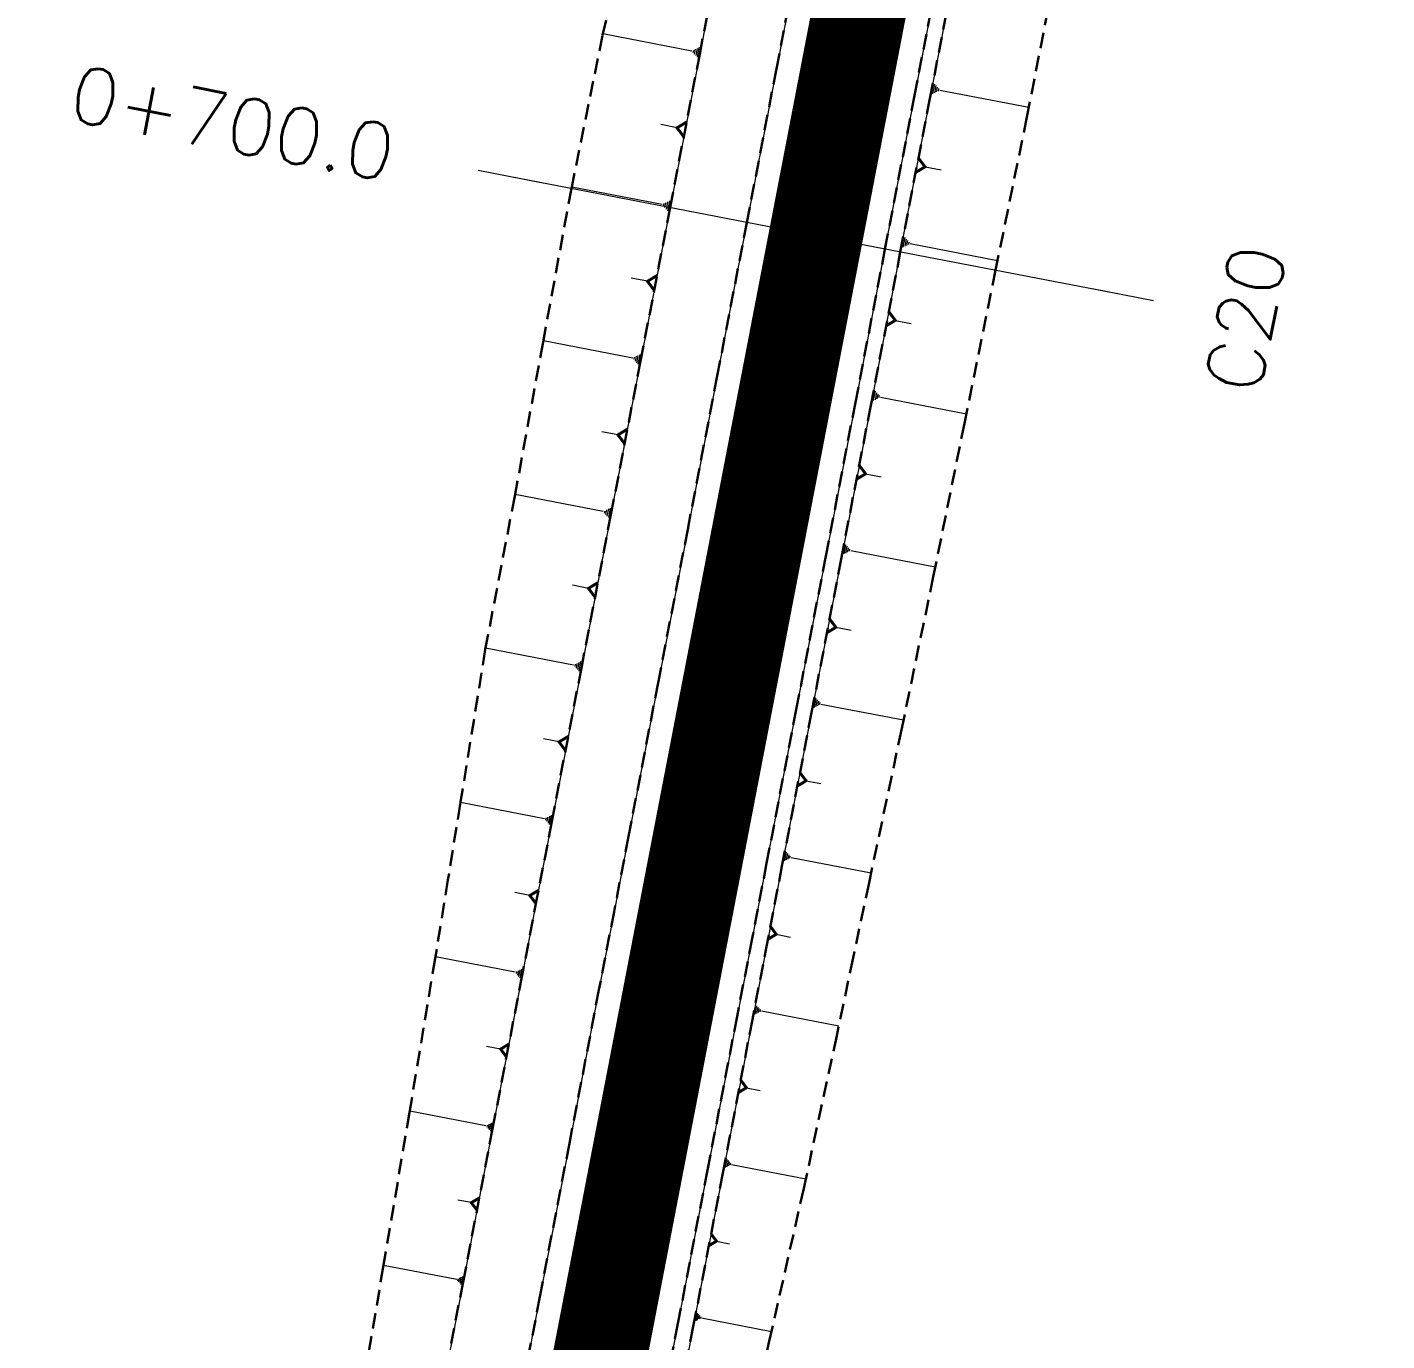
# Model space of a CAD drawing. Header units: metres. Extents: x 544752 to 548977, y 1840603 to 1844608.
# Drawn here: x 547345.87 to 547389.37, y 1842442.04 to 1842484.05 of the extents above; entities that cross this region are included whole.
import ezdxf

# ---------------------------------------------------------------- set-up
doc = ezdxf.new("R2010")
doc.units = ezdxf.units.M
doc.header["$MEASUREMENT"] = 0
for name, pattern in [('ACAD_ISO02W100', [15, 12, -3]), ('Anordnung Grundriss$0$GESTRICHELT', [0.75, 0.5, -0.25]), ('HIDDEN', [0.375, 0.25, -0.125])]:
    doc.linetypes.add(name, pattern=pattern)
doc.layers.add('C-ROAD', color=7, linetype='Continuous')
for name, color, linetype, lineweight in [('C-ROAD-CORR', 5, 'Continuous', 0), ('C-ROAD-SAMP', 150, 'HIDDEN', 0), ('C-ROAD-SAMP-TEXT', 11, 'Continuous', 0), ('C-TOPO-FEAT', 94, 'Continuous', 5)]:
    doc.layers.add(name, color=color, linetype=linetype, lineweight=lineweight)

msp = doc.modelspace()

# ---------------------------------------------------------------- linework, layer by layer
at = {"layer": 'C-ROAD-CORR', "color": 160, "linetype": 'Continuous'}
for p, q in [((547367.1366463843, 1842483.285609355, 518.1378960017199), (547364.2914749664, 1842483.833975202, 516.206206413165)), ((547367.1808247406, 1842483.236923175, 518.1729586480543), (547367.1957550568, 1842483.314388447, 518.1729586480543)), ((547367.2250030967, 1842483.188236995, 518.2080212943887), (547367.2548637295, 1842483.343167538, 518.2080212943887)), ((547367.269181453, 1842483.139550815, 518.2430839407231), (547367.313972402, 1842483.37194663, 518.2430839407231)), ((547367.3133598092, 1842483.090864635, 518.2781465870574), (547367.3730810747, 1842483.400725722, 518.2781465870574)), ((547374.8928519638, 1842482.231410058, 518.3796701690684), (547374.8331477708, 1842481.921637552, 518.3796701690684)), ((547374.9370176907, 1842482.182737796, 518.3446175460986), (547374.892239546, 1842481.950408416, 518.3446175460986)), ((547374.9811834177, 1842482.134065534, 518.3095649231287), (547374.9513313213, 1842481.979179281, 518.3095649231287)), ((547375.0253491447, 1842482.085393272, 518.2745123001589), (547375.0104230965, 1842482.007950145, 518.2745123001589)), ((547375.0695148717, 1842482.03672101, 518.2394596771891), (547377.9138729399, 1842481.488511924, 516.3083223010836)), ((547366.6612119323, 1842480.831232126, 517.9407523329838), (547366.1389655811, 1842480.931887595, 517.5861804316478)), ((547374.5942486046, 1842479.582311365, 518.0453290162072), (547375.1074507772, 1842479.483399032, 517.6968975342327)), ((547366.1859099743, 1842478.376829361, 517.7436986192687), (547363.2914469694, 1842478.934695452, 515.7785431928527)), ((547366.230853705, 1842478.32729971, 517.7793687135312), (547366.2460426837, 1842478.40610704, 517.7793687135312)), ((547366.2757974357, 1842478.277770059, 517.8150388077937), (547366.3061753932, 1842478.435384719, 517.8150388077937)), ((547366.3207411664, 1842478.228240408, 517.8507089020562), (547366.3663081026, 1842478.464662398, 517.8507089020562)), ((547366.3656848969, 1842478.178710757, 517.8863789963187), (547366.4264408122, 1842478.493940077, 517.8863789963187)), ((547373.9451685515, 1842477.319241062, 517.9891211306524), (547373.8865052364, 1842477.014869103, 517.9891211306524)), ((547373.9885642971, 1842477.271417348, 517.9546796120774), (547373.9445668107, 1842477.043138378, 517.9546796120774)), ((547374.0319600427, 1842477.223593634, 517.9202380935023), (547374.0026283851, 1842477.071407654, 517.9202380935023)), ((547374.0753557882, 1842477.17576992, 517.8857965749273), (547374.0606899594, 1842477.099676929, 517.8857965749273)), ((547374.1187515338, 1842477.127946205, 517.8513550563523), (547376.9135213096, 1842476.589294549, 515.9538849620983)), ((547365.7143804715, 1842475.921699509, 517.5492061616495), (547365.1909943329, 1842476.022574655, 517.1938604174844)), ((547373.6435930562, 1842474.673515786, 517.6571512131313), (547374.1479895754, 1842474.576300615, 517.3146982071298)), ((547365.2429244312, 1842473.466555498, 517.3547635803537), (547362.3845728025, 1842474.017461641, 515.4141254708551)), ((547365.4204564785, 1842473.270908626, 517.495663874275), (547365.4804544017, 1842473.58220514, 517.495663874275)), ((547365.287307443, 1842473.41764378, 517.389988653834), (547365.3023069239, 1842473.495467908, 517.389988653834)), ((547365.3316904549, 1842473.368732062, 517.4252137273144), (547365.3616894165, 1842473.524380319, 517.4252137273144)), ((547365.3760734666, 1842473.319820344, 517.4604388007947), (547365.4210719091, 1842473.553292729, 517.4604388007947)), ((547372.9976418793, 1842472.407350869, 517.5985046636307), (547372.9399045926, 1842472.107783566, 517.5985046636307)), ((547373.0403526021, 1842472.360282075, 517.5646068208594), (547372.9970496373, 1842472.135606598, 517.5646068208594)), ((547373.0830633251, 1842472.313213281, 517.530708978088), (547373.0541946818, 1842472.16342963, 517.530708978088)), ((547373.125774048, 1842472.266144487, 517.4968111353166), (547373.1113397265, 1842472.191252661, 517.4968111353166)), ((547373.168484771, 1842472.219075693, 517.4629132925453), (547375.9191377725, 1842471.68892691, 515.5953956690589)), ((547364.771468391, 1842471.011411487, 517.1603209990641), (547364.2547993568, 1842471.110992008, 516.8095357395797)), ((547372.6932740061, 1842469.764655351, 517.2687449491439), (547373.1895394253, 1842469.669007333, 516.9318124404369)), ((547364.3000123508, 1842468.556267477, 516.9658784177715), (547361.478581545, 1842469.100057663, 515.0503071877531)), ((547364.343822075, 1842468.507987543, 517.0006484952027), (547364.3586278101, 1842468.58480643, 517.0006484952027)), ((547364.3876317992, 1842468.459707609, 517.0354185726338), (547364.4172432696, 1842468.613345384, 517.0354185726338)), ((547364.4314415235, 1842468.411427675, 517.070188650065), (547364.475858729, 1842468.641884338, 517.070188650065)), ((547364.4752512478, 1842468.363147741, 517.1049587274962), (547364.5344741883, 1842468.670423292, 517.1049587274962)), ((547372.0500615605, 1842467.495365253, 517.2079112747997), (547371.9932896106, 1842467.200806557, 517.2079112747997)), ((547372.0920581828, 1842467.449083424, 517.1745801860257), (547372.0494792204, 1842467.228164402, 517.1745801860257)), ((547372.1340548052, 1842467.402801595, 517.1412490972516), (547372.1056688302, 1842467.255522247, 517.1412490972516)), ((547372.1760514275, 1842467.356519767, 517.1079180084776), (547372.16185844, 1842467.282880093, 517.1079180084776)), ((547372.2180480498, 1842467.310237938, 517.0745869197035), (547374.9227115884, 1842466.788952962, 515.2382932028812)), ((547363.8270315017, 1842466.101417351, 516.7704005886649), (547363.3140229002, 1842466.200292376, 516.4221005291046)), ((547371.7421090048, 1842464.855957962, 516.8809130320785), (547372.2285475079, 1842464.76220394, 516.5506523714589)), ((547363.3540209593, 1842463.646572948, 516.5749025997786), (547360.5355815745, 1842464.189786581, 514.6613623535438)), ((547363.3977842344, 1842463.598344203, 516.6096358122467), (547363.4125742718, 1842463.675081643, 516.6096358122467)), ((547363.4415475094, 1842463.550115457, 516.6443690247147), (547363.4711275842, 1842463.703590339, 516.6443690247147)), ((547363.4853107844, 1842463.501886712, 516.6791022371827), (547363.5296808967, 1842463.732099034, 516.6791022371827)), ((547363.5290740595, 1842463.453657967, 516.7138354496508), (547363.5882342091, 1842463.760607729, 516.7138354496508)), ((547371.1019929211, 1842462.582511026, 516.8175279591103), (547371.0465441201, 1842462.294817427, 516.8175279591103)), ((547371.143010754, 1842462.537307859, 516.7849736974563), (547371.1014241533, 1842462.32153766, 516.7849736974563)), ((547371.1840285871, 1842462.492104692, 516.7524194358023), (547371.1563041864, 1842462.348257893, 516.7524194358023)), ((547371.22504642, 1842462.446901526, 516.7198651741483), (547371.2111842197, 1842462.374978126, 516.7198651741483)), ((547371.2660642529, 1842462.401698359, 516.6873109124942), (547373.9076918672, 1842461.892562651, 514.8938145602768)), ((547362.8868460533, 1842461.19060381, 516.3833666350156), (547362.3860204339, 1842461.287130741, 516.0433380418078)), ((547370.7891872303, 1842459.947599165, 516.4942738515474), (547371.2622771447, 1842459.856417892, 516.1730760297586)), ((547362.4197847868, 1842458.73461277, 516.1919078242789), (547359.733861753, 1842459.252285783, 514.3683377126375)), ((547362.5031960455, 1842458.642690483, 516.2581081022837), (547362.5313853351, 1842458.788949338, 516.2581081022837)), ((547362.5449016748, 1842458.596729339, 516.2912082412861), (547362.5871856094, 1842458.816117622, 516.2912082412861)), ((547362.5866073043, 1842458.550768195, 516.3243083802885), (547362.6429858835, 1842458.843285906, 516.3243083802885)), ((547362.4614904161, 1842458.688651626, 516.2250079632813), (547362.475585061, 1842458.761781054, 516.2250079632813)), ((547370.1533265762, 1842457.66859362, 516.4274017730618), (547370.0996388862, 1842457.390037466, 516.4274017730618)), ((547370.1930416407, 1842457.624826152, 516.3958814681864), (547370.1527758731, 1842457.415909036, 516.3958814681864)), ((547370.2327567051, 1842457.581058684, 516.3643611633111), (547370.20591286, 1842457.441780607, 516.3643611633111)), ((547370.2724717695, 1842457.537291217, 516.3328408584357), (547370.259049847, 1842457.467652178, 516.3328408584357)), ((547370.3121868339, 1842457.493523749, 516.3013205535603), (547372.8699136428, 1842457.000558713, 514.5647874871853)), ((547361.9527473417, 1842456.278617139, 516.0004651867695), (547361.4763063358, 1842456.370444286, 515.6769921879329)), ((547369.8353041197, 1842455.039425651, 516.1082873569305), (547370.2931183255, 1842454.951188551, 515.7974607651594)), ((547361.4855104049, 1842453.822659957, 515.8104984468935), (547358.931682712, 1842454.314873494, 514.0766126310608)), ((547361.525164926, 1842453.77895921, 515.8419707007723), (547361.5385663875, 1842453.848492088, 515.8419707007723)), ((547361.564819447, 1842453.735258464, 515.8734429546512), (547361.5916223701, 1842453.874324219, 515.8734429546512)), ((547361.604473968, 1842453.691557718, 515.90491520853), (547361.6446783526, 1842453.90015635, 515.90491520853)), ((547361.6441284891, 1842453.647856971, 515.9363874624089), (547361.6977343352, 1842453.925988482, 515.9363874624089)), ((547369.2047557125, 1842452.754846052, 516.0386685775621), (547369.1527591706, 1842452.485064344, 516.0386685775621)), ((547369.2432197628, 1842452.712457248, 516.0081411540256), (547369.2042223564, 1842452.510120967, 516.0081411540256)), ((547369.2816838132, 1842452.670068444, 515.977613730489), (547369.2556855421, 1842452.53517759, 515.977613730489)), ((547369.3201478635, 1842452.62767964, 515.9470863069524), (547369.3071487279, 1842452.560234213, 515.9470863069524)), ((547369.3586119137, 1842452.585290836, 515.9165588834159), (547371.8357709985, 1842452.10785407, 514.2347261532587)), ((547361.0175496707, 1842451.366842276, 515.6247242293903), (547360.5632902749, 1842451.454394238, 515.3163111265613)), ((547368.881090467, 1842450.131315846, 515.729729388821), (547369.3229663505, 1842450.046150628, 515.4297238994034)), ((547360.5495748421, 1842448.911027312, 515.43903164987), (547358.1095387609, 1842449.381309153, 513.7824030670262)), ((547360.5874624655, 1842448.869273752, 515.4691015857709), (547360.6002667944, 1842448.935708433, 515.4691015857709)), ((547360.6253500889, 1842448.827520191, 515.4991715216718), (547360.6509587468, 1842448.960389555, 515.4991715216718)), ((547360.6632377123, 1842448.785766631, 515.5292414575727), (547360.7016506991, 1842448.985070677, 515.5292414575727)), ((547360.7011253359, 1842448.744013071, 515.5593113934735), (547360.7523426514, 1842449.009751798, 515.5593113934735)), ((547368.2556816931, 1842447.840203487, 515.6608742958591), (547368.2057449811, 1842447.581109113, 515.6608742958591)), ((547368.2926219997, 1842447.799493905, 515.6315562085208), (547368.2551694657, 1842447.605173124, 515.6315562085208)), ((547368.3295623064, 1842447.758784323, 515.6022381211825), (547368.3045939503, 1842447.629237136, 515.6022381211825)), ((547368.366502613, 1842447.718074741, 515.5729200338442), (547368.354018435, 1842447.653301147, 515.5729200338442)), ((547368.4034429196, 1842447.677365159, 515.5436019465059), (547370.7824699709, 1842447.21884193, 513.9283945965774)), ((547360.0809541862, 1842446.455336822, 515.2591063154256), (547359.646074308, 1842446.53915366, 514.9638506666192)), ((547367.923987407, 1842445.223762931, 515.3642118032233), (547368.3441327878, 1842445.142785955, 515.0789599366459)), ((547359.6123209537, 1842443.999648755, 515.0792932887676), (547357.2715505101, 1842444.450798573, 513.4900597308791)), ((547359.6486672314, 1842443.959593815, 515.1081399184299), (547359.6609506542, 1842444.023325799, 515.1081399184299)), ((547359.6850135091, 1842443.919538875, 515.1369865480921), (547359.7095803546, 1842444.047002842, 515.1369865480921)), ((547359.7213597868, 1842443.879483934, 515.1658331777543), (547359.7582100551, 1842444.070679885, 515.1658331777543)), ((547359.7577060645, 1842443.839428994, 515.1946798074165), (547359.8068397555, 1842444.094356929, 515.1946798074165)), ((547367.3053419392, 1842442.923309474, 515.2960773375285), (547367.2583925098, 1842442.679714482, 515.2960773375285)), ((547367.3400724259, 1842442.885035195, 515.2685130984635), (547367.3048603538, 1842442.702338951, 515.2685130984635)), ((547367.3748029126, 1842442.846760917, 515.2409488593985), (547367.3513281979, 1842442.72496342, 515.2409488593985)), ((547367.4095333993, 1842442.808486637, 515.2133846203335), (547367.3977960419, 1842442.747587889, 515.2133846203335)), ((547367.444263886, 1842442.770212358, 515.1858203812685), (547369.6809742699, 1842442.339118619, 513.6672369546275))]:
    msp.add_line(p, q, dxfattribs=at)
at = {"layer": 'C-ROAD-CORR', "color": 5, "linetype": 'Anordnung Grundriss$0$GESTRICHELT', "lineweight": 30, "extrusion": (-0.5446758986695321, 0.1049784413437226, 0.8320502943101337), "const_width": 0.1, "elevation": -104285.7094735017}
msp.add_lwpolyline([(-1912775.119368438, 157362.6140325841), (-1912774.88021651, 157362.2951633458), (-1912774.641064581, 157362.614032584)], dxfattribs=at)
at = {"layer": 'C-ROAD-CORR', "color": 5, "linetype": 'Anordnung Grundriss$0$GESTRICHELT', "lineweight": 30, "extrusion": (-0.5446758986258169, 0.1049784413409805, -0.8320502943390965), "const_width": 0.1, "elevation": -105152.1540221616}
msp.add_lwpolyline([(-1912774.920204891, -156793.9981885082), (-1912775.155215224, -156794.31153562), (-1912775.390225559, -156793.9981885082)], dxfattribs=at)
at = {"layer": 'C-ROAD-CORR', "color": 5, "linetype": 'Anordnung Grundriss$0$GESTRICHELT', "lineweight": 30, "extrusion": (-0.5446758986632605, 0.1049784412728225, 0.8320502943231846), "const_width": 0.1, "elevation": -104286.035065606}
msp.add_lwpolyline([(-1912770.119867092, 157362.3972547719), (-1912769.880193221, 157362.0776896109), (-1912769.64051935, 157362.3972547719)], dxfattribs=at)
at = {"layer": 'C-ROAD-CORR', "color": 5, "linetype": 'Anordnung Grundriss$0$GESTRICHELT', "lineweight": 30, "extrusion": (-0.5446758985680686, 0.1049784413111208, -0.832050294380667), "const_width": 0.1, "elevation": -105151.8285806773}
msp.add_lwpolyline([(-1912769.924230998, -156794.215225764), (-1912770.155208964, -156794.5231963861), (-1912770.386186931, -156794.2152257638)], dxfattribs=at)
at = {"layer": 'C-ROAD-CORR', "color": 5, "linetype": 'Anordnung Grundriss$0$GESTRICHELT', "lineweight": 30, "extrusion": (-0.5446758986082384, 0.1049784412809679, 0.8320502943581755), "const_width": 0.1, "elevation": -104286.360485375}
msp.add_lwpolyline([(-1912765.116797399, 157362.1802319178), (-1912764.880199486, 157361.8647680359), (-1912764.643601575, 157362.1802319179)], dxfattribs=at)
at = {"layer": 'C-ROAD-CORR', "color": 5, "linetype": 'Anordnung Grundriss$0$GESTRICHELT', "lineweight": 30, "extrusion": (-0.544675898528729, 0.1049784413065537, -0.8320502944069958), "const_width": 0.1, "elevation": -105151.5031026605}
msp.add_lwpolyline([(-1912764.927955474, -156794.4321988687), (-1912765.155209972, -156794.7352048654), (-1912765.382464469, -156794.4321988687)], dxfattribs=at)
at = {"layer": 'C-ROAD-CORR', "color": 5, "linetype": 'Anordnung Grundriss$0$GESTRICHELT', "lineweight": 30, "extrusion": (-0.5446758986387783, 0.1049784414115771, 0.8320502943217047), "const_width": 0.1, "elevation": -104286.6857263792}
msp.add_lwpolyline([(-1912760.115162858, 157361.9628970719), (-1912759.880241167, 157361.649668149), (-1912759.645319474, 157361.9628970718)], dxfattribs=at)
at = {"layer": 'C-ROAD-CORR', "color": 5, "linetype": 'Anordnung Grundriss$0$GESTRICHELT', "lineweight": 30, "extrusion": (-0.5446758985490872, 0.1049784412607766, -0.8320502943994446), "const_width": 0.1, "elevation": -105151.177733231}
msp.add_lwpolyline([(-1912759.932438899, -156794.6493140672), (-1912760.155193363, -156794.9463200198), (-1912760.377947828, -156794.6493140672)], dxfattribs=at)
at = {"layer": 'C-ROAD-CORR', "color": 5, "linetype": 'Anordnung Grundriss$0$GESTRICHELT', "lineweight": 30, "extrusion": (-0.5446758985867368, 0.1049784413825081, 0.8320502943594397), "const_width": 0.1, "elevation": -104287.0112163452}
msp.add_lwpolyline([(-1912755.109577551, 157361.7459811969), (-1912754.880234803, 157361.4401908675), (-1912754.650892056, 157361.745981197)], dxfattribs=at)
at = {"layer": 'C-ROAD-CORR', "color": 5, "linetype": 'Anordnung Grundriss$0$GESTRICHELT', "lineweight": 30, "extrusion": (-0.5446758986546747, 0.104978441375285, -0.8320502943158776), "const_width": 0.1, "elevation": -105150.8521150941}
msp.add_lwpolyline([(-1912754.938583075, -156794.8660095646), (-1912755.155224828, -156795.1548652362), (-1912755.371866582, -156794.8660095647)], dxfattribs=at)
at = {"layer": 'C-ROAD-CORR', "color": 5, "linetype": 'Anordnung Grundriss$0$GESTRICHELT', "lineweight": 30, "extrusion": (-0.5446758986041585, 0.1049784413159716, 0.8320502943564299), "const_width": 0.1, "elevation": -104287.3368133857}
msp.add_lwpolyline([(-1912750.098387763, 157361.5292009351), (-1912749.880211445, 157361.238299179), (-1912749.66203513, 157361.5292009351)], dxfattribs=at)
at = {"layer": 'C-ROAD-CORR', "color": 5, "linetype": 'Anordnung Grundriss$0$GESTRICHELT', "lineweight": 30, "extrusion": (-0.5446758986728467, 0.1049784412797984, -0.8320502943160292), "const_width": 0.1, "elevation": -105150.5268360594}
msp.add_lwpolyline([(-1912749.94554519, -156795.0832650812), (-1912750.155191747, -156795.3627938259), (-1912750.364838307, -156795.0832650812)], dxfattribs=at)
at = {"layer": 'C-ROAD-CORR', "color": 5, "linetype": 'Anordnung Grundriss$0$GESTRICHELT', "lineweight": 30, "extrusion": (-0.5446758987041245, 0.1049784414386421, 0.8320502942755131), "const_width": 0.1, "elevation": -104287.6555283422}
msp.add_lwpolyline([(-1912745.08826471, 157361.3163035997), (-1912744.880246002, 157361.0389453242), (-1912744.672227296, 157361.3163035998)], dxfattribs=at)
at = {"layer": 'C-ROAD-CORR', "color": 5, "linetype": 'Anordnung Grundriss$0$GESTRICHELT', "lineweight": 30, "extrusion": (-0.5446758985814363, 0.1049784413877655, -0.8320502943622461), "const_width": 0.1, "elevation": -105150.2071163935}
msp.add_lwpolyline([(-1912744.952885784, -156795.2959005221), (-1912745.155233718, -156795.5656977664), (-1912745.357581651, -156795.2959005221)], dxfattribs=at)
at = {"layer": 'C-ROAD-CORR', "color": 5, "linetype": 'Anordnung Grundriss$0$GESTRICHELT', "lineweight": 30, "extrusion": (-0.5446758986676554, 0.104978441171362, 0.832050294333109), "const_width": 0.1, "elevation": -104287.9656744934}
msp.add_lwpolyline([(-1912740.079303288, 157361.1105984963), (-1912739.88015903, 157360.8450728202), (-1912739.681014774, 157361.1105984962)], dxfattribs=at)
at = {"layer": 'C-ROAD-CORR', "color": 5, "linetype": 'Anordnung Grundriss$0$GESTRICHELT', "lineweight": 30, "extrusion": (-0.5446758986989002, 0.1049784412202027, -0.8320502943064931), "const_width": 0.1, "elevation": -105149.8972366579}
msp.add_lwpolyline([(-1912739.962773256, -156795.5032609561), (-1912740.155170154, -156795.7597901538), (-1912740.347567053, -156795.5032609559)], dxfattribs=at)
at = {"layer": 'C-ROAD-CORR', "color": 11, "linetype": 'Anordnung Grundriss$0$GESTRICHELT', "lineweight": 30}
for points in [[(547375.6965526621, 1842486.679198953, 518.7806335198476), (547374.7502897799, 1842481.769556751, 518.3894733770269), (547373.8040268978, 1842476.859914548, 517.9983132342063), (547372.8577640156, 1842471.950272345, 517.6071530913856), (547371.9115011335, 1842467.040630143, 517.215992948565), (547370.9652382513, 1842462.13098794, 516.8248328057443), (547370.0189753692, 1842457.221345738, 516.4336726629236), (547369.5548053192, 1842454.813020409, 516.2417969944888), (547369.072712487, 1842452.311703535, 516.0441546437319), (547368.1264496049, 1842447.402061332, 515.6657674638438), (547367.1801867227, 1842442.49241913, 515.3000334179437), (547366.2339238406, 1842437.582776927, 514.9469525060315), (547365.2876609584, 1842432.673134724, 514.606524728107), (547364.3413980763, 1842427.763492522, 514.2787500841704), (547363.3951351941, 1842422.853850319, 513.9636285742216), (547362.448872312, 1842417.944208117, 513.6611601982606), (547361.5026094298, 1842413.034565914, 513.3713449562874), (547361.267160866, 1842411.81295168, 513.301199158571), (547360.6453413722, 1842408.216264889, 513.0941828483021), (547360.0327224353, 1842403.396195349, 512.8296738743046), (547359.6672791379, 1842398.551112942, 512.577818034295)], [(547378.8120474593, 1842486.078732165, 516.665411630137), (547377.8518950326, 1842481.171766972, 516.2836816005599), (547376.8487694842, 1842476.27308423, 515.9311275746813), (547375.8549891835, 1842471.372600326, 515.5722287226639), (547374.8583804221, 1842466.472661567, 515.2152502148342), (547373.8420902654, 1842461.576516114, 514.8716341167348), (547372.8028292718, 1842456.684797959, 514.5436137491619), (547372.294634151, 1842454.284957829, 514.3816282905582), (547371.769198055, 1842451.791994746, 514.2134132462947), (547370.7143814864, 1842446.903274704, 513.9087270830889), (547369.6096647244, 1842442.024172206, 513.6505730964506), (547368.5164723245, 1842437.142848554, 513.3972479384852), (547367.4340442085, 1842432.259450241, 513.1492676534456), (547366.3701387044, 1842427.372481961, 512.9013648325441), (547365.3034450767, 1842422.486051051, 512.6680081034099), (547364.2554389328, 1842417.596018398, 512.4346169009332), (547363.2261202724, 1842412.702384001, 512.2011912250772), (547362.9729092051, 1842411.484193234, 512.1431050321969), (547362.3091830675, 1842407.961415438, 511.9720187822537), (547361.6946981516, 1842403.2280122, 511.7160314316379), (547361.3222459357, 1842398.468768854, 511.4731419831041)]]:
    msp.add_polyline3d(points, dxfattribs=at)
at = {"layer": 'C-ROAD-CORR', "color": 92, "linetype": 'Anordnung Grundriss$0$GESTRICHELT', "lineweight": 30}
for points in [[(547375.6965526621, 1842486.679198953, 518.7806335198476), (547374.7502897799, 1842481.769556751, 518.3894733770269), (547373.8040268978, 1842476.859914548, 517.9983132342063), (547372.8577640156, 1842471.950272345, 517.6071530913856), (547371.9115011335, 1842467.040630143, 517.215992948565), (547370.9652382513, 1842462.13098794, 516.8248328057443), (547370.0189753692, 1842457.221345738, 516.4336726629236), (547369.5548053192, 1842454.813020409, 516.2417969944888), (547369.072712487, 1842452.311703535, 516.0441546437319), (547368.1264496049, 1842447.402061332, 515.6657674638438), (547367.1801867227, 1842442.49241913, 515.3000334179437), (547366.2339238406, 1842437.582776927, 514.9469525060315), (547365.2876609584, 1842432.673134724, 514.606524728107), (547364.3413980763, 1842427.763492522, 514.2787500841704), (547363.3951351941, 1842422.853850319, 513.9636285742216), (547362.448872312, 1842417.944208117, 513.6611601982606), (547361.5026094298, 1842413.034565914, 513.3713449562874), (547361.267160866, 1842411.81295168, 513.301199158571), (547360.6453413722, 1842408.216264889, 513.0941828483021), (547360.0327224353, 1842403.396195349, 512.8296738743046), (547359.6672791379, 1842398.551112942, 512.577818034295)], [(547378.8120474593, 1842486.078732165, 516.665411630137), (547377.8518950326, 1842481.171766972, 516.2836816005599), (547376.8487694842, 1842476.27308423, 515.9311275746813), (547375.8549891835, 1842471.372600326, 515.5722287226639), (547374.8583804221, 1842466.472661567, 515.2152502148342), (547373.8420902654, 1842461.576516114, 514.8716341167348), (547372.8028292718, 1842456.684797959, 514.5436137491619), (547372.294634151, 1842454.284957829, 514.3816282905582), (547371.769198055, 1842451.791994746, 514.2134132462947), (547370.7143814864, 1842446.903274704, 513.9087270830889), (547369.6096647244, 1842442.024172206, 513.6505730964506), (547368.5164723245, 1842437.142848554, 513.3972479384852), (547367.4340442085, 1842432.259450241, 513.1492676534456), (547366.3701387044, 1842427.372481961, 512.9013648325441), (547365.3034450767, 1842422.486051051, 512.6680081034099), (547364.2554389328, 1842417.596018398, 512.4346169009332), (547363.2261202724, 1842412.702384001, 512.2011912250772), (547362.9729092051, 1842411.484193234, 512.1431050321969), (547362.3091830675, 1842407.961415438, 511.9720187822537), (547361.6946981516, 1842403.2280122, 511.7160314316379), (547361.3222459357, 1842398.468768854, 511.4731419831041)]]:
    msp.add_polyline3d(points, dxfattribs=at)
at = {"layer": 'C-ROAD-SAMP', "color": 1, "linetype": 'Continuous', "lineweight": 13}
msp.add_lwpolyline([(547380.9230080915, 1842475.487833369), (547371.1037236863, 1842477.380359133), (547361.2844392811, 1842479.272884897)], dxfattribs=at)
at = {"layer": 'C-ROAD-SAMP-TEXT', "color": 4, "linetype": 'Continuous', "lineweight": 5}
msp.add_line((547362.2663677216, 1842479.083632321), (547360.3025108406, 1842479.462137474), dxfattribs=at)
at = {"layer": 'C-ROAD-SAMP-TEXT', "color": 1, "linetype": 'Continuous', "lineweight": -3}
msp.add_line((547370.1217952458, 1842477.56961171), (547372.0856521268, 1842477.191106557), dxfattribs=at)
at = {"layer": 'C-ROAD-SAMP-TEXT', "color": 4, "linetype": 'Continuous', "lineweight": 9}
msp.add_line((547381.904936532, 1842475.298580793), (547379.941079651, 1842475.677085946), dxfattribs=at)
at = {"layer": 'C-TOPO-FEAT', "color": 94, "linetype": 'Continuous', "lineweight": 0, "ltscale": 2}
msp.add_polyline3d([(547375.6965526621, 1842486.679198953, 518.7806335198476), (547374.7502897799, 1842481.769556751, 518.3894733770269), (547373.8040268978, 1842476.859914548, 517.9983132342063), (547372.8577640156, 1842471.950272345, 517.6071530913856), (547371.9115011335, 1842467.040630143, 517.215992948565), (547370.9652382513, 1842462.13098794, 516.8248328057443), (547370.0189753692, 1842457.221345738, 516.4336726629236), (547369.5548053192, 1842454.813020409, 516.2417969944888), (547369.072712487, 1842452.311703535, 516.0441546437319), (547368.1264496049, 1842447.402061332, 515.6657674638438), (547367.1801867227, 1842442.49241913, 515.3000334179437), (547366.2339238406, 1842437.582776927, 514.9469525060315), (547365.2876609584, 1842432.673134724, 514.606524728107), (547364.3413980763, 1842427.763492522, 514.2787500841704), (547363.3951351941, 1842422.853850319, 513.9636285742216), (547362.448872312, 1842417.944208117, 513.6611601982606), (547361.5026094298, 1842413.034565914, 513.3713449562874), (547361.267160866, 1842411.81295168, 513.301199158571), (547360.6453413722, 1842408.216264889, 513.0941828483021), (547360.0327224353, 1842403.396195349, 512.8296738743046), (547359.6672791379, 1842398.551112942, 512.577818034295)], dxfattribs=at)

# ---------------------------------------------------------------- texts
at = {"layer": 'C-ROAD-SAMP-TEXT', "color": 1, "linetype": 'Continuous', "lineweight": -3, "insert": (547352.4470833164, 1842480.976158085), "char_height": 1.8, "width": 11.25428571428571, "attachment_point": 5, "rotation": 349.09083136491694, "bg_fill": 3, "box_fill_scale": 1.416666666666667, "bg_fill_color": 256, "bg_fill_true_color": 13158600, "bg_fill_transparency": 0}
msp.add_mtext('{\\Fsimplex.shx|c0;0+700.0}', dxfattribs=at)
at = {"layer": 'C-ROAD-SAMP-TEXT', "color": 1, "linetype": 'Continuous', "lineweight": 13, "insert": (547384.8507218537, 1842474.730823063), "char_height": 1.8, "width": 4.761428571428572, "attachment_point": 5, "rotation": 79.09083136491695, "bg_fill": 3, "box_fill_scale": 1.416666666666667, "bg_fill_color": 256, "bg_fill_true_color": 13158600, "bg_fill_transparency": 0}
msp.add_mtext('{\\Fsimplex.shx|c0;C20}', dxfattribs=at)

# ---------------------------------------------------------------- next in the draw order: linework, layer by layer
at = {"layer": 'C-ROAD', "color": 1, "linetype": 'ACAD_ISO02W100', "lineweight": 60, "ltscale": 0.1, "const_width": 3, "flags": 128}
msp.add_lwpolyline([(547387.8667306183, 1842564.354463084), (547358.5668576545, 1842412.333396265)], dxfattribs=at)
at = {"layer": 'C-ROAD-CORR', "color": 11, "linetype": 'Anordnung Grundriss$0$GESTRICHELT', "lineweight": 30}
for points in [[(547365.4455115084, 1842488.654939618, 516.740831609906), (547364.2803468185, 1842483.787487589, 516.2010511273035), (547363.2819112021, 1842478.887900929, 515.7744690317362), (547362.3759199444, 1842473.970496951, 515.4106507486047), (547361.4699286869, 1842469.053092972, 515.0468324654969), (547360.5265718487, 1842464.142890671, 514.657645340889), (547359.7262178051, 1842459.20512664, 514.365547975939), (547359.3339067189, 1842456.78295153, 514.2224599522166), (547358.923998428, 1842454.267722124, 514.0738262925369), (547358.101685086, 1842449.334190432, 513.7795929300403), (547357.2635456852, 1842444.403708984, 513.4872678190508), (547356.425955628, 1842439.473121658, 513.2079688111372), (547355.5982661177, 1842434.540626144, 512.9480447759843), (547354.7841468432, 1842429.605515163, 512.7099871977032), (547353.9589401794, 1842424.672541116, 512.4770551246611), (547353.1578305104, 1842419.734922721, 512.2731365052272), (547352.3373632439, 1842414.801035223, 512.0687284480334), (547352.1302075719, 1842413.573967942, 512.0177917159958), (547351.3610682084, 1842409.63833042, 511.7524827400132), (547350.5803002146, 1842404.35273046, 511.4158758120933), (547350.108734433, 1842399.02670535, 511.117571957)], [(547368.3320893581, 1842488.098593277, 518.7006335198475), (547367.3858264759, 1842483.188951074, 518.3094733770268), (547366.4395635938, 1842478.279308871, 517.9183132342063), (547365.4933007116, 1842473.369666669, 517.5271530913856), (547364.5470378295, 1842468.460024466, 517.135992948565), (547363.6007749473, 1842463.550382263, 516.7448328057443), (547362.6545120652, 1842458.640740061, 516.3536726629236), (547362.1903420152, 1842456.232414732, 516.1617969944888), (547361.708249183, 1842453.731097858, 515.9641546437318), (547360.7619863009, 1842448.821455656, 515.5857674638438), (547359.8157234187, 1842443.911813453, 515.2200334179437), (547358.8694605366, 1842439.00217125, 514.8669525060315), (547357.9231976544, 1842434.092529048, 514.526524728107), (547356.9769347723, 1842429.182886845, 514.1987500841703), (547356.0306718901, 1842424.273244642, 513.8836285742216), (547355.084409008, 1842419.36360244, 513.5811601982606), (547354.1381461258, 1842414.453960237, 513.2913449562874), (547353.902697562, 1842413.232346003, 513.2211991585709), (547353.231801117, 1842409.351791588, 513.0141828483021), (547352.5708313804, 1842404.151299239, 512.7496738743046), (547352.1765455602, 1842398.92381989, 512.4978180342949)]]:
    msp.add_polyline3d(points, dxfattribs=at)
at = {"layer": 'C-ROAD-CORR', "color": 92, "linetype": 'Anordnung Grundriss$0$GESTRICHELT', "lineweight": 30}
for points in [[(547365.4455115084, 1842488.654939618, 516.740831609906), (547364.2803468185, 1842483.787487589, 516.2010511273035), (547363.2819112021, 1842478.887900929, 515.7744690317362), (547362.3759199444, 1842473.970496951, 515.4106507486047), (547361.4699286869, 1842469.053092972, 515.0468324654969), (547360.5265718487, 1842464.142890671, 514.657645340889), (547359.7262178051, 1842459.20512664, 514.365547975939), (547359.3339067189, 1842456.78295153, 514.2224599522166), (547358.923998428, 1842454.267722124, 514.0738262925369), (547358.101685086, 1842449.334190432, 513.7795929300403), (547357.2635456852, 1842444.403708984, 513.4872678190508), (547356.425955628, 1842439.473121658, 513.2079688111372), (547355.5982661177, 1842434.540626144, 512.9480447759843), (547354.7841468432, 1842429.605515163, 512.7099871977032), (547353.9589401794, 1842424.672541116, 512.4770551246611), (547353.1578305104, 1842419.734922721, 512.2731365052272), (547352.3373632439, 1842414.801035223, 512.0687284480334), (547352.1302075719, 1842413.573967942, 512.0177917159958), (547351.3610682084, 1842409.63833042, 511.7524827400132), (547350.5803002146, 1842404.35273046, 511.4158758120933), (547350.108734433, 1842399.02670535, 511.117571957)], [(547368.3320893581, 1842488.098593277, 518.7006335198475), (547367.3858264759, 1842483.188951074, 518.3094733770268), (547366.4395635938, 1842478.279308871, 517.9183132342063), (547365.4933007116, 1842473.369666669, 517.5271530913856), (547364.5470378295, 1842468.460024466, 517.135992948565), (547363.6007749473, 1842463.550382263, 516.7448328057443), (547362.6545120652, 1842458.640740061, 516.3536726629236), (547362.1903420152, 1842456.232414732, 516.1617969944888), (547361.708249183, 1842453.731097858, 515.9641546437318), (547360.7619863009, 1842448.821455656, 515.5857674638438), (547359.8157234187, 1842443.911813453, 515.2200334179437), (547358.8694605366, 1842439.00217125, 514.8669525060315), (547357.9231976544, 1842434.092529048, 514.526524728107), (547356.9769347723, 1842429.182886845, 514.1987500841703), (547356.0306718901, 1842424.273244642, 513.8836285742216), (547355.084409008, 1842419.36360244, 513.5811601982606), (547354.1381461258, 1842414.453960237, 513.2913449562874), (547353.902697562, 1842413.232346003, 513.2211991585709), (547353.231801117, 1842409.351791588, 513.0141828483021), (547352.5708313804, 1842404.151299239, 512.7496738743046), (547352.1765455602, 1842398.92381989, 512.4978180342949)]]:
    msp.add_polyline3d(points, dxfattribs=at)
at = {"layer": 'C-ROAD-CORR', "color": 5, "linetype": 'Anordnung Grundriss$0$GESTRICHELT', "lineweight": 30}
for points in [[(547370.7869104594, 1842487.625461836, 518.8006335198476), (547369.8406475772, 1842482.715819633, 518.4094733770269), (547368.8943846951, 1842477.80617743, 518.0183132342063), (547367.9481218129, 1842472.896535228, 517.6271530913856), (547367.0018589308, 1842467.986893025, 517.235992948565), (547366.0555960486, 1842463.077250822, 516.8448328057443), (547365.1093331665, 1842458.16760862, 516.4536726629236), (547364.6451631165, 1842455.759283291, 516.2617969944888), (547364.1630702843, 1842453.257966417, 516.0641546437319), (547363.2168074022, 1842448.348324215, 515.6857674638438), (547362.27054452, 1842443.438682012, 515.3200334179437), (547361.3242816379, 1842438.529039809, 514.9669525060315), (547360.3780187557, 1842433.619397607, 514.626524728107), (547359.4317558736, 1842428.709755404, 514.2987500841704), (547358.4854929914, 1842423.800113201, 513.9836285742216), (547357.5392301093, 1842418.890470999, 513.6811601982606), (547356.5929672271, 1842413.980828796, 513.3913449562874), (547356.3575186633, 1842412.759214562, 513.321199158571), (547355.702981202, 1842408.973282688, 513.1141828483021), (547355.0581283987, 1842403.899597942, 512.8496738743046), (547354.6734567528, 1842398.79958424, 512.597818034295)], [(547375.2055884418, 1842486.773825241, 518.8006335198476), (547374.2593255596, 1842481.864183039, 518.4094733770269), (547373.3130626775, 1842476.954540836, 518.0183132342063), (547372.3667997953, 1842472.044898634, 517.6271530913856), (547371.4205369132, 1842467.135256431, 517.235992948565), (547370.474274031, 1842462.225614228, 516.8448328057443), (547369.5280111489, 1842457.315972026, 516.4536726629236), (547369.0638410989, 1842454.907646697, 516.2617969944888), (547368.5817482667, 1842452.406329823, 516.0641546437319), (547367.6354853846, 1842447.49668762, 515.6857674638438), (547366.6892225024, 1842442.587045418, 515.3200334179437), (547365.7429596203, 1842437.677403215, 514.9669525060315), (547364.7966967381, 1842432.767761013, 514.626524728107), (547363.850433856, 1842427.85811881, 514.2987500841704), (547362.9041709738, 1842422.948476607, 513.9836285742216), (547361.9579080917, 1842418.038834405, 513.6811601982606), (547361.0116452095, 1842413.129192202, 513.3913449562874), (547360.7761966457, 1842411.907577968, 513.321199158571), (547360.1511053551, 1842408.291966669, 513.1141828483021), (547359.5352630316, 1842403.446535608, 512.8496738743046), (547359.1678968993, 1842398.575960072, 512.597818034295)]]:
    msp.add_polyline3d(points, dxfattribs=at)
at = {"layer": 'C-ROAD-CORR', "color": 160, "linetype": 'Anordnung Grundriss$0$GESTRICHELT', "lineweight": 30}
for points in [[(547370.7869104594, 1842487.625461836, 518.6506335198476), (547369.8406475772, 1842482.715819633, 518.2594733770269), (547368.8943846951, 1842477.80617743, 517.8683132342063), (547367.9481218129, 1842472.896535228, 517.4771530913856), (547367.0018589308, 1842467.986893025, 517.085992948565), (547366.0555960486, 1842463.077250822, 516.6948328057443), (547365.1093331665, 1842458.16760862, 516.3036726629236), (547364.6451631165, 1842455.759283291, 516.1117969944888), (547364.1630702843, 1842453.257966417, 515.9141546437319), (547363.2168074022, 1842448.348324215, 515.5357674638439), (547362.27054452, 1842443.438682012, 515.1700334179437), (547361.3242816379, 1842438.529039809, 514.8169525060315), (547360.3780187557, 1842433.619397607, 514.476524728107), (547359.4317558736, 1842428.709755404, 514.1487500841704), (547358.4854929914, 1842423.800113201, 513.8336285742216), (547357.5392301093, 1842418.890470999, 513.5311601982606), (547356.5929672271, 1842413.980828796, 513.2413449562874), (547356.3575186633, 1842412.759214562, 513.171199158571), (547355.702981202, 1842408.973282688, 512.9641828483021), (547355.0581283987, 1842403.899597942, 512.6996738743046), (547354.6734567528, 1842398.79958424, 512.447818034295)], [(547375.2055884418, 1842486.773825241, 518.6506335198476), (547374.2593255596, 1842481.864183039, 518.2594733770269), (547373.3130626775, 1842476.954540836, 517.8683132342063), (547372.3667997953, 1842472.044898634, 517.4771530913856), (547371.4205369132, 1842467.135256431, 517.085992948565), (547370.474274031, 1842462.225614228, 516.6948328057443), (547369.5280111489, 1842457.315972026, 516.3036726629236), (547369.0638410989, 1842454.907646697, 516.1117969944888), (547368.5817482667, 1842452.406329823, 515.9141546437319), (547367.6354853846, 1842447.49668762, 515.5357674638439), (547366.6892225024, 1842442.587045418, 515.1700334179437), (547365.7429596203, 1842437.677403215, 514.8169525060315), (547364.7966967381, 1842432.767761013, 514.476524728107), (547363.850433856, 1842427.85811881, 514.1487500841704), (547362.9041709738, 1842422.948476607, 513.8336285742216), (547361.9579080917, 1842418.038834405, 513.5311601982606), (547361.0116452095, 1842413.129192202, 513.2413449562874), (547360.7761966457, 1842411.907577968, 513.171199158571), (547360.1511053551, 1842408.291966669, 512.9641828483021), (547359.5352630316, 1842403.446535608, 512.6996738743046), (547359.1678968993, 1842398.575960072, 512.447818034295)]]:
    msp.add_polyline3d(points, dxfattribs=at)
at = {"layer": 'C-ROAD-CORR', "color": 150, "linetype": 'Anordnung Grundriss$0$GESTRICHELT', "lineweight": 30}
msp.add_polyline3d([(547372.9962494506, 1842487.199643539, 518.8681335198476), (547372.0499865684, 1842482.290001336, 518.4769733770269), (547371.1037236863, 1842477.380359133, 518.0858132342063), (547370.1574608041, 1842472.470716931, 517.6946530913856), (547369.211197922, 1842467.561074728, 517.303492948565), (547368.2649350398, 1842462.651432525, 516.9123328057443), (547367.3186721577, 1842457.741790323, 516.5211726629236), (547366.8545021077, 1842455.333464994, 516.3292969944888), (547366.3724092755, 1842452.83214812, 516.1316546437318), (547365.4261463934, 1842447.922505917, 515.7532674638438), (547364.4798835112, 1842443.012863715, 515.3875334179437), (547363.5336206291, 1842438.103221512, 515.0344525060315), (547362.5873577469, 1842433.19357931, 514.694024728107), (547361.6410948648, 1842428.283937107, 514.3662500841704), (547360.6948319826, 1842423.374294904, 514.0511285742216), (547359.7485691005, 1842418.464652702, 513.7486601982606), (547358.8023062183, 1842413.555010499, 513.4588449562874), (547358.5668576545, 1842412.333396265, 513.388699158571), (547357.9270432786, 1842408.632624679, 513.1816828483021), (547357.2966957152, 1842403.673066775, 512.9171738743046), (547356.920676826, 1842398.687772156, 512.665318034295)], dxfattribs=at)
msp.add_polyline3d([(547372.9962494506, 1842487.199643539, 518.8681335198476), (547372.0499865684, 1842482.290001336, 518.4769733770269), (547371.1037236863, 1842477.380359133, 518.0858132342063), (547370.1574608041, 1842472.470716931, 517.6946530913856), (547369.211197922, 1842467.561074728, 517.303492948565), (547368.2649350398, 1842462.651432525, 516.9123328057443), (547367.3186721577, 1842457.741790323, 516.5211726629236), (547366.8545021077, 1842455.333464994, 516.3292969944888), (547366.3724092755, 1842452.83214812, 516.1316546437318), (547365.4261463934, 1842447.922505917, 515.7532674638438), (547364.4798835112, 1842443.012863715, 515.3875334179437), (547363.5336206291, 1842438.103221512, 515.0344525060315), (547362.5873577469, 1842433.19357931, 514.694024728107), (547361.6410948648, 1842428.283937107, 514.3662500841704), (547360.6948319826, 1842423.374294904, 514.0511285742216), (547359.7485691005, 1842418.464652702, 513.7486601982606), (547358.8023062183, 1842413.555010499, 513.4588449562874), (547358.5668576545, 1842412.333396265, 513.388699158571), (547357.9270432786, 1842408.632624679, 513.1816828483021), (547357.2966957152, 1842403.673066775, 512.9171738743046), (547356.920676826, 1842398.687772156, 512.665318034295)], dxfattribs=at)
at = {"layer": 'C-TOPO-FEAT', "color": 94, "linetype": 'Continuous', "lineweight": 0, "ltscale": 2}
for points in [[(547368.3320893581, 1842488.098593277, 518.7006335198475), (547367.3858264759, 1842483.188951074, 518.3094733770268), (547366.4395635938, 1842478.279308871, 517.9183132342063), (547365.4933007116, 1842473.369666669, 517.5271530913856), (547364.5470378295, 1842468.460024466, 517.135992948565), (547363.6007749473, 1842463.550382263, 516.7448328057443), (547362.6545120652, 1842458.640740061, 516.3536726629236), (547362.1903420152, 1842456.232414732, 516.1617969944888), (547361.708249183, 1842453.731097858, 515.9641546437318), (547360.7619863009, 1842448.821455656, 515.5857674638438), (547359.8157234187, 1842443.911813453, 515.2200334179437), (547358.8694605366, 1842439.00217125, 514.8669525060315), (547357.9231976544, 1842434.092529048, 514.526524728107), (547356.9769347723, 1842429.182886845, 514.1987500841703), (547356.0306718901, 1842424.273244642, 513.8836285742216), (547355.084409008, 1842419.36360244, 513.5811601982606), (547354.1381461258, 1842414.453960237, 513.2913449562874), (547353.902697562, 1842413.232346003, 513.2211991585709), (547353.231801117, 1842409.351791588, 513.0141828483021), (547352.5708313804, 1842404.151299239, 512.7496738743046), (547352.1765455602, 1842398.92381989, 512.4978180342949)], [(547370.7869104594, 1842487.625461836, 518.3506335198475), (547369.8406475772, 1842482.715819633, 517.9594733770268), (547368.8943846951, 1842477.80617743, 517.5683132342062), (547367.9481218129, 1842472.896535228, 517.1771530913855), (547367.0018589308, 1842467.986893025, 516.785992948565), (547366.0555960486, 1842463.077250822, 516.3948328057443), (547365.1093331665, 1842458.16760862, 516.0036726629236), (547364.6451631165, 1842455.759283291, 515.8117969944888), (547364.1630702843, 1842453.257966417, 515.6141546437318), (547363.2168074022, 1842448.348324215, 515.2357674638438), (547362.27054452, 1842443.438682012, 514.8700334179437), (547361.3242816379, 1842438.529039809, 514.5169525060314), (547360.3780187557, 1842433.619397607, 514.176524728107), (547359.4317558736, 1842428.709755404, 513.8487500841703), (547358.4854929914, 1842423.800113201, 513.5336285742216), (547357.5392301093, 1842418.890470999, 513.2311601982606), (547356.5929672271, 1842413.980828796, 512.9413449562874), (547356.3575186633, 1842412.759214562, 512.8711991585709), (547355.702981202, 1842408.973282688, 512.6641828483021), (547355.0581283987, 1842403.899597942, 512.3996738743045), (547354.6734567528, 1842398.79958424, 512.1478180342949)], [(547372.9962494506, 1842487.199643539, 518.7181335198476), (547372.0499865684, 1842482.290001336, 518.3269733770269), (547371.1037236863, 1842477.380359133, 517.9358132342063), (547370.1574608041, 1842472.470716931, 517.5446530913856), (547369.211197922, 1842467.561074728, 517.153492948565), (547368.2649350398, 1842462.651432525, 516.7623328057443), (547367.3186721577, 1842457.741790323, 516.3711726629236), (547366.8545021077, 1842455.333464994, 516.1792969944888), (547366.3724092755, 1842452.83214812, 515.9816546437319), (547365.4261463934, 1842447.922505917, 515.6032674638438), (547364.4798835112, 1842443.012863715, 515.2375334179437), (547363.5336206291, 1842438.103221512, 514.8844525060315), (547362.5873577469, 1842433.19357931, 514.544024728107), (547361.6410948648, 1842428.283937107, 514.2162500841704), (547360.6948319826, 1842423.374294904, 513.9011285742216), (547359.7485691005, 1842418.464652702, 513.5986601982606), (547358.8023062183, 1842413.555010499, 513.3088449562874), (547358.5668576545, 1842412.333396265, 513.238699158571), (547357.9270432786, 1842408.632624679, 513.0316828483021), (547357.2966957152, 1842403.673066775, 512.7671738743046), (547356.920676826, 1842398.687772156, 512.515318034295)], [(547372.9962494506, 1842487.199643539, 518.7181335198476), (547372.0499865684, 1842482.290001336, 518.3269733770269), (547371.1037236863, 1842477.380359133, 517.9358132342063), (547370.1574608041, 1842472.470716931, 517.5446530913856), (547369.211197922, 1842467.561074728, 517.153492948565), (547368.2649350398, 1842462.651432525, 516.7623328057443), (547367.3186721577, 1842457.741790323, 516.3711726629236), (547366.8545021077, 1842455.333464994, 516.1792969944888), (547366.3724092755, 1842452.83214812, 515.9816546437319), (547365.4261463934, 1842447.922505917, 515.6032674638438), (547364.4798835112, 1842443.012863715, 515.2375334179437), (547363.5336206291, 1842438.103221512, 514.8844525060315), (547362.5873577469, 1842433.19357931, 514.544024728107), (547361.6410948648, 1842428.283937107, 514.2162500841704), (547360.6948319826, 1842423.374294904, 513.9011285742216), (547359.7485691005, 1842418.464652702, 513.5986601982606), (547358.8023062183, 1842413.555010499, 513.3088449562874), (547358.5668576545, 1842412.333396265, 513.238699158571), (547357.9270432786, 1842408.632624679, 513.0316828483021), (547357.2966957152, 1842403.673066775, 512.7671738743046), (547356.920676826, 1842398.687772156, 512.515318034295)], [(547372.9962494506, 1842487.199643539, 518.4181335198475), (547372.0499865684, 1842482.290001336, 518.0269733770268), (547371.1037236863, 1842477.380359133, 517.6358132342062), (547370.1574608041, 1842472.470716931, 517.2446530913855), (547369.211197922, 1842467.561074728, 516.853492948565), (547368.2649350398, 1842462.651432525, 516.4623328057443), (547367.3186721577, 1842457.741790323, 516.0711726629236), (547366.8545021077, 1842455.333464994, 515.8792969944888), (547366.3724092755, 1842452.83214812, 515.6816546437318), (547365.4261463934, 1842447.922505917, 515.3032674638438), (547364.4798835112, 1842443.012863715, 514.9375334179437), (547363.5336206291, 1842438.103221512, 514.5844525060314), (547362.5873577469, 1842433.19357931, 514.244024728107), (547361.6410948648, 1842428.283937107, 513.9162500841703), (547360.6948319826, 1842423.374294904, 513.6011285742215), (547359.7485691005, 1842418.464652702, 513.2986601982606), (547358.8023062183, 1842413.555010499, 513.0088449562874), (547358.5668576545, 1842412.333396265, 512.9386991585709), (547357.9270432786, 1842408.632624679, 512.7316828483021), (547357.2966957152, 1842403.673066775, 512.4671738743045), (547356.920676826, 1842398.687772156, 512.2153180342949)], [(547372.9962494506, 1842487.199643539, 518.4181335198475), (547372.0499865684, 1842482.290001336, 518.0269733770268), (547371.1037236863, 1842477.380359133, 517.6358132342062), (547370.1574608041, 1842472.470716931, 517.2446530913855), (547369.211197922, 1842467.561074728, 516.853492948565), (547368.2649350398, 1842462.651432525, 516.4623328057443), (547367.3186721577, 1842457.741790323, 516.0711726629236), (547366.8545021077, 1842455.333464994, 515.8792969944888), (547366.3724092755, 1842452.83214812, 515.6816546437318), (547365.4261463934, 1842447.922505917, 515.3032674638438), (547364.4798835112, 1842443.012863715, 514.9375334179437), (547363.5336206291, 1842438.103221512, 514.5844525060314), (547362.5873577469, 1842433.19357931, 514.244024728107), (547361.6410948648, 1842428.283937107, 513.9162500841703), (547360.6948319826, 1842423.374294904, 513.6011285742215), (547359.7485691005, 1842418.464652702, 513.2986601982606), (547358.8023062183, 1842413.555010499, 513.0088449562874), (547358.5668576545, 1842412.333396265, 512.9386991585709), (547357.9270432786, 1842408.632624679, 512.7316828483021), (547357.2966957152, 1842403.673066775, 512.4671738743045), (547356.920676826, 1842398.687772156, 512.2153180342949)], [(547375.2055884418, 1842486.773825241, 518.3506335198475), (547374.2593255596, 1842481.864183039, 517.9594733770268), (547373.3130626775, 1842476.954540836, 517.5683132342062), (547372.3667997953, 1842472.044898634, 517.1771530913855), (547371.4205369132, 1842467.135256431, 516.785992948565), (547370.474274031, 1842462.225614228, 516.3948328057443), (547369.5280111489, 1842457.315972026, 516.0036726629236), (547369.0638410989, 1842454.907646697, 515.8117969944888), (547368.5817482667, 1842452.406329823, 515.6141546437318), (547367.6354853846, 1842447.49668762, 515.2357674638438), (547366.6892225024, 1842442.587045418, 514.8700334179437), (547365.7429596203, 1842437.677403215, 514.5169525060314), (547364.7966967381, 1842432.767761013, 514.176524728107), (547363.850433856, 1842427.85811881, 513.8487500841703), (547362.9041709738, 1842422.948476607, 513.5336285742216), (547361.9579080917, 1842418.038834405, 513.2311601982606), (547361.0116452095, 1842413.129192202, 512.9413449562874), (547360.7761966457, 1842411.907577968, 512.8711991585709), (547360.1511053551, 1842408.291966669, 512.6641828483021), (547359.5352630316, 1842403.446535608, 512.3996738743045), (547359.1678968993, 1842398.575960072, 512.1478180342949)]]:
    msp.add_polyline3d(points, dxfattribs=at)

doc.saveas('drawing.dxf')
